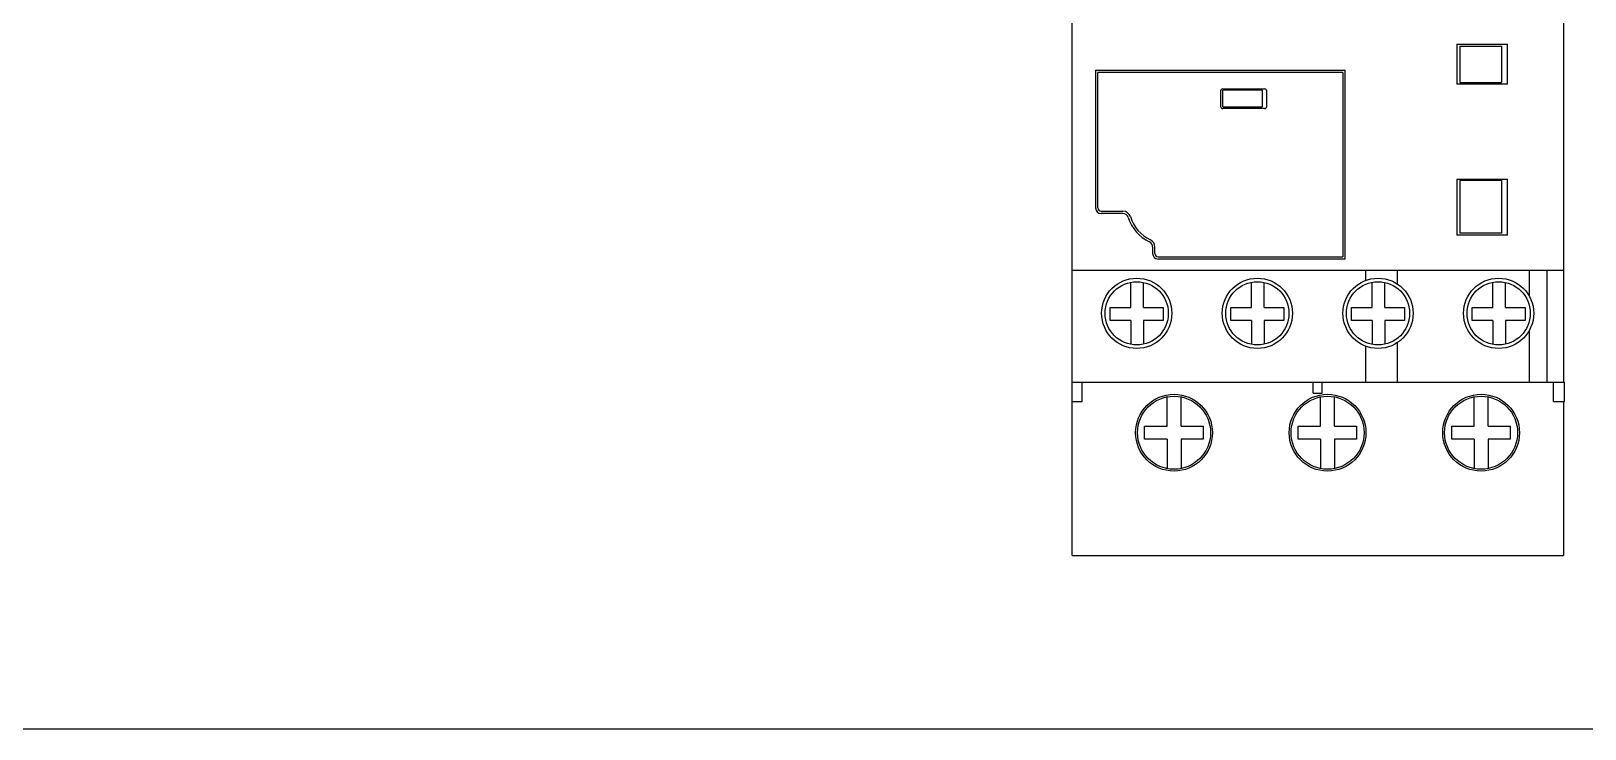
# Model space of a CAD drawing. Header units: millimetres. Extents: x -72 to 2978, y -1067 to 2817.
# Drawn here: x 269.1 to 410.8, y -918.5 to -854.9 of the extents above; entities that cross this region are included whole.
import ezdxf

# ---------------------------------------------------------------- set-up
doc = ezdxf.new("R2010")
doc.units = ezdxf.units.MM
doc.layers.add('00_COMPONENTS_1', color=7, linetype='Continuous')

msp = doc.modelspace()

# ---------------------------------------------------------------- linework, layer by layer
msp.add_line((90.2, -918.5), (440.06, -918.5))
at = {"layer": '00_COMPONENTS_1', "color": 7}
for p, q in [((364.02, -902.7), (364.02, -851.2)), ((408.82, -851.2), (408.82, -886.9)), ((399.12, -856.09), (399.12, -859.74)), ((399.12, -856.09), (403.72, -856.09)), ((399.37, -856.27), (399.37, -859.57)), ((399.37, -856.27), (403.17, -856.27)), ((403.17, -856.27), (403.17, -859.57)), ((403.72, -859.74), (403.72, -856.09)), ((366.17, -858.47), (366.17, -871.02)), ((366.17, -858.47), (388.92, -858.47)), ((388.92, -875.67), (388.92, -858.47)), ((366.38, -871.02), (366.38, -858.68)), ((388.71, -858.68), (366.38, -858.68)), ((388.71, -858.68), (388.71, -875.46)), ((403.72, -859.74), (399.12, -859.74)), ((399.37, -859.57), (403.17, -859.57)), ((377.57, -860.36), (377.57, -861.76)), ((377.77, -860.16), (381.57, -860.16)), ((377.77, -861.79), (377.77, -860.29)), ((381.37, -860.29), (377.77, -860.29)), ((381.37, -860.29), (381.37, -861.79)), ((381.77, -861.76), (381.77, -860.36)), ((377.77, -861.79), (381.37, -861.79)), ((381.57, -861.96), (377.77, -861.96)), ((399.12, -868.4), (403.72, -868.4)), ((399.12, -868.4), (399.12, -873.5)), ((403.72, -873.5), (403.72, -868.4)), ((403.17, -868.52), (399.37, -868.52)), ((399.37, -868.52), (399.37, -873.32)), ((403.17, -868.52), (403.17, -873.32)), ((366.67, -871.31), (368.66, -871.31)), ((368.66, -871.52), (366.67, -871.52)), ((403.72, -873.5), (399.12, -873.5)), ((403.17, -873.32), (399.37, -873.32)), ((371.37, -874.57), (371.37, -875.17)), ((371.58, -875.17), (371.58, -874.57)), ((371.87, -875.46), (388.71, -875.46)), ((364.02, -876.7), (408.82, -876.7)), ((388.92, -875.67), (371.87, -875.67)), ((390.79, -876.7), (390.79, -877.63)), ((393.68, -876.7), (393.68, -877.95)), ((405.72, -879.07), (405.72, -876.7)), ((407.3, -876.7), (407.3, -886.9)), ((369.38, -880.1), (369.38, -877.79)), ((370.54, -880.1), (370.54, -877.81)), ((380.38, -880.1), (380.38, -877.79)), ((381.54, -880.1), (381.54, -877.81)), ((391.38, -880.1), (391.38, -877.79)), ((392.54, -880.1), (392.54, -877.81)), ((402.38, -880.1), (402.38, -877.79)), ((403.54, -880.1), (403.54, -877.81)), ((367.51, -881.26), (367.51, -880.1)), ((367.51, -880.1), (369.38, -880.1)), ((370.54, -880.1), (372.33, -880.1)), ((372.33, -880.1), (372.33, -881.26)), ((378.51, -881.26), (378.51, -880.1)), ((378.51, -880.1), (380.38, -880.1)), ((381.54, -880.1), (383.33, -880.1)), ((383.33, -880.1), (383.33, -881.26)), ((389.51, -880.1), (391.38, -880.1)), ((389.51, -881.26), (389.51, -880.1)), ((392.54, -880.1), (394.33, -880.1)), ((394.33, -880.1), (394.33, -881.26)), ((400.51, -880.1), (402.38, -880.1)), ((400.51, -881.26), (400.51, -880.1)), ((403.54, -880.1), (405.33, -880.1)), ((405.33, -880.1), (405.33, -881.26)), ((369.38, -881.26), (367.51, -881.26)), ((369.38, -881.26), (369.38, -883.45)), ((370.54, -881.26), (370.54, -883.44)), ((372.33, -881.26), (370.54, -881.26)), ((380.38, -881.26), (378.51, -881.26)), ((380.38, -881.26), (380.38, -883.45)), ((383.33, -881.26), (381.54, -881.26)), ((381.54, -881.26), (381.54, -883.44)), ((391.38, -881.26), (389.51, -881.26)), ((391.38, -881.26), (391.38, -883.45)), ((394.33, -881.26), (392.54, -881.26)), ((392.54, -881.26), (392.54, -883.44)), ((402.38, -881.26), (400.51, -881.26)), ((402.38, -881.26), (402.38, -883.45)), ((405.33, -881.26), (403.54, -881.26)), ((403.54, -881.26), (403.54, -883.44)), ((405.72, -886.9), (405.72, -882.17)), ((390.79, -883.61), (390.79, -886.9)), ((393.68, -883.3), (393.68, -886.9)), ((364.02, -886.9), (408.92, -886.9)), ((364.93, -888.65), (364.93, -886.9)), ((386.02, -887.9), (386.02, -886.9)), ((386.82, -887.9), (386.82, -886.9)), ((407.92, -888.65), (407.92, -886.9)), ((408.92, -888.65), (408.92, -886.9)), ((372.69, -890.91), (372.69, -888.23)), ((373.96, -890.91), (373.96, -888.23)), ((386.02, -887.9), (386.82, -887.9)), ((386.69, -890.91), (386.69, -888.23)), ((387.96, -890.91), (387.96, -888.23)), ((400.69, -890.91), (400.69, -888.23)), ((401.96, -890.91), (401.96, -888.23)), ((364.02, -888.65), (364.93, -888.65)), ((407.92, -888.65), (408.92, -888.65)), ((408.82, -888.65), (408.82, -902.7)), ((370.64, -890.91), (372.69, -890.91)), ((370.64, -892.08), (370.64, -890.91)), ((373.96, -890.91), (375.97, -890.91)), ((375.97, -890.91), (375.97, -892.08)), ((384.64, -890.91), (386.69, -890.91)), ((384.64, -892.08), (384.64, -890.91)), ((387.96, -890.91), (389.97, -890.91)), ((389.97, -890.91), (389.97, -892.08)), ((398.64, -890.91), (400.69, -890.91)), ((398.64, -892.08), (398.64, -890.91)), ((401.96, -890.91), (403.97, -890.91)), ((403.97, -890.91), (403.97, -892.08)), ((372.69, -892.08), (370.64, -892.08)), ((372.69, -892.08), (372.69, -894.77)), ((375.97, -892.08), (373.96, -892.08)), ((373.96, -892.08), (373.96, -894.77)), ((386.69, -892.08), (384.64, -892.08)), ((386.69, -892.08), (386.69, -894.77)), ((389.97, -892.08), (387.96, -892.08)), ((387.96, -892.08), (387.96, -894.77)), ((400.69, -892.08), (398.64, -892.08)), ((400.69, -892.08), (400.69, -894.77)), ((403.97, -892.08), (401.96, -892.08)), ((401.96, -892.08), (401.96, -894.77)), ((364.02, -902.7), (408.82, -902.7))]:
    msp.add_line(p, q, dxfattribs=at)
for centre, radius in [((369.92, -880.62), 3.2), ((369.92, -880.62), 2.88), ((380.92, -880.62), 3.2), ((380.92, -880.62), 2.88), ((391.92, -880.62), 3.2), ((391.92, -880.62), 2.88), ((402.92, -880.62), 3.2), ((402.92, -880.62), 2.88), ((373.32, -891.5), 3.5), ((373.32, -891.5), 3.33), ((387.32, -891.5), 3.5), ((387.32, -891.5), 3.33), ((401.32, -891.5), 3.5), ((401.32, -891.5), 3.33)]:
    msp.add_circle(centre, radius, dxfattribs=at)
for centre, radius, start, end in [((377.77, -860.36), 0.2, 90, 180), ((381.57, -860.36), 0.2, 0, 90), ((377.77, -861.76), 0.2, 180, 270), ((381.57, -861.76), 0.2, 270, 0), ((366.67, -871.02), 0.5, 180, 270), ((366.67, -871.02), 0.29, 180, 270), ((368.66, -872.02), 0.71, 17.3147, 90), ((368.66, -872.02), 0.5, 17.3147, 90), ((372.67, -870.77), 3.7, 197.3147, 244.6231), ((372.67, -870.77), 3.49, 197.3147, 244.6231), ((370.87, -874.57), 0.5, 0, 64.6231), ((370.87, -874.57), 0.71, 0, 64.6231), ((371.87, -875.17), 0.5, 180, 270), ((371.87, -875.17), 0.29, 180, 270)]:
    msp.add_arc(centre, radius, start, end, dxfattribs=at)

doc.saveas('drawing.dxf')
